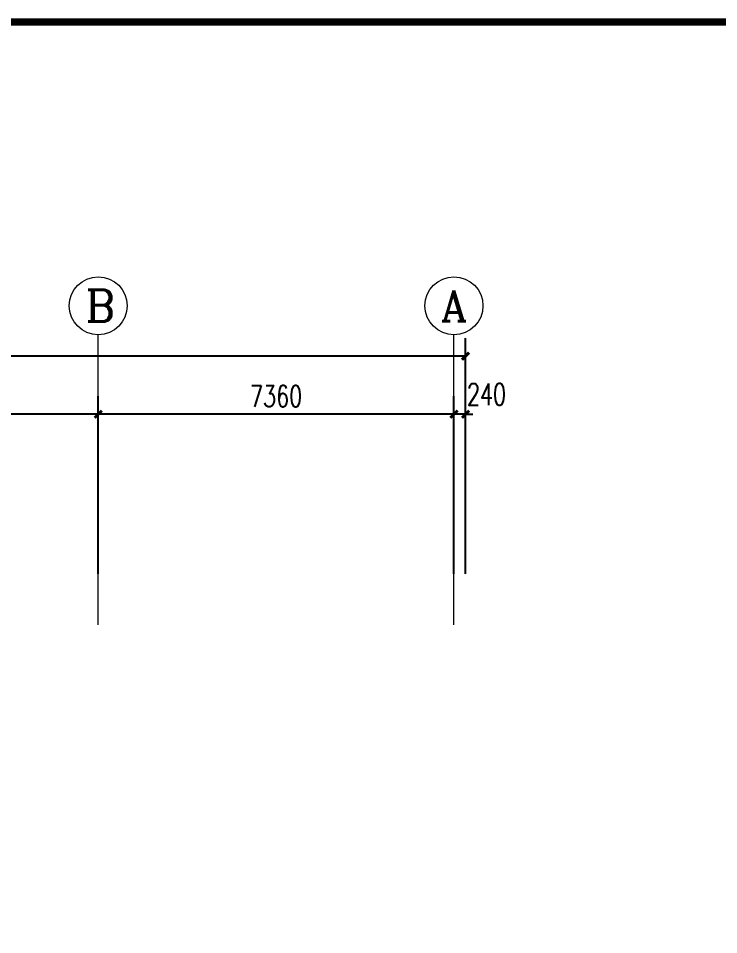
# Model space of a CAD drawing. Header units: inches. Extents: x -3272461 to -2504170, y 403793 to 1071042.
# Drawn here: x -2969684 to -2955193, y 826750 to 845706 of the extents above; entities that cross this region are included whole.
import ezdxf

# ---------------------------------------------------------------- set-up
doc = ezdxf.new("R2010")
doc.units = ezdxf.units.IN
doc.header["$LTSCALE"] = 1000
doc.header["$MEASUREMENT"] = 0
doc.layers.get('0').update_dxf_attribs({"lineweight": 18})
doc.layers.add('AXIS', color=30, linetype='Continuous', lineweight=18)
doc.layers.add('PUB_TITLE', color=153, linetype='Continuous', lineweight=18)
doc.styles.add('_TCH_AXIS', font='complex.shx', dxfattribs={"bigfont": 'gbcbig.shx'})
doc.styles.add('_TCH_DIM_T3', font='simplex.shx', dxfattribs={"width": 0.705882, "bigfont": 'gbcbig.shx'})
doc.dimstyles.new('_TCH_ARCH&&150', dxfattribs={"dimtxt": 446.25, "dimasz": 150, "dimexe": 375, "dimexo": 450, "dimgap": 150, "dimtad": 1, "dimdec": 0, "dimzin": 0, "dimdsep": 46, "dimtxsty": '_TCH_DIM_T3', "dimblk": 'ARCHTICK', "dimcen": 0.09, "dimdle": 300, "dimclrt": 7, "dimazin": 2, "dimtfac": 1, "dimtdec": 0, "dimtix": 1, "dimtmove": 2, "dimatfit": 3, "dimfxl": 1, "dimtolj": 1, "dimarcsym": 0})

# ---------------------------------------------------------------- blocks, each defined once
blk = doc.blocks.new('_ArchTick_0')
at = {"color": 0, "linetype": 'ByBlock'}
blk.add_lwpolyline([(-0.5, -0.5, 0.4, 0.4, 0), (0.5, 0.5, 0.4, 0.4, 0)], format="xyseb", dxfattribs=at)
blk = doc.blocks.new('*X78')
at = {"layer": 'AXIS', "color": 0, "lineweight": -2}
for p, q in [((-3012431, 834667), (-3012431, 839092)), ((-2960431, 834667), (-2960431, 839092)), ((-2960431, 838717), (-3012431, 838717))]:
    blk.add_line(p, q, dxfattribs=at)
at = {"layer": 'AXIS', "color": 0, "lineweight": -2, "xscale": 150, "yscale": 150, "zscale": 150, "rotation": 180}
blk.add_blockref('_ArchTick_0', (-3012431, 838717), dxfattribs=at)
at = {"layer": 'AXIS', "color": 0, "lineweight": -2, "xscale": 150, "yscale": 150, "zscale": 150}
blk.add_blockref('_ArchTick_0', (-2960431, 838717), dxfattribs=at)
at = {"layer": 'AXIS', "color": 7, "insert": (-2986431, 839090), "char_height": 446.2, "width": 2070, "attachment_point": 5, "style": '_TCH_DIM_T3'}
blk.add_mtext('52000', dxfattribs=at)
blk = doc.blocks.new('_ARCHTICK')
at = {"color": 0, "linetype": 'ByBlock', "const_width": 0.4}
blk.add_lwpolyline([(-0.5, -0.5), (0.5, 0.5)], dxfattribs=at)
blk = doc.blocks.new('*X79')
at = {"layer": 'AXIS', "color": 0, "lineweight": -2}
for p, q in [((-2960671, 834217), (-2960671, 837892)), ((-2960431, 834217), (-2960431, 837892)), ((-2960671, 837517), (-2960821, 837517)), ((-2960431, 837517), (-2960671, 837517)), ((-2960431, 837517), (-2960281, 837517))]:
    blk.add_line(p, q, dxfattribs=at)
at = {"layer": 'AXIS', "color": 0, "lineweight": -2, "xscale": 150, "yscale": 150, "zscale": 150}
blk.add_blockref('_ArchTick_0', (-2960671, 837517), dxfattribs=at)
at = {"layer": 'AXIS', "color": 0, "lineweight": -2, "xscale": 150, "yscale": 150, "zscale": 150, "rotation": 180}
blk.add_blockref('_ArchTick_0', (-2960431, 837517), dxfattribs=at)
at = {"layer": 'AXIS', "color": 7, "insert": (-2959997, 837929), "char_height": 446.2, "width": 1215, "attachment_point": 5, "style": '_TCH_DIM_T3'}
blk.add_mtext('240', dxfattribs=at)
blk = doc.blocks.new('*X80')
at = {"layer": 'AXIS', "color": 0, "lineweight": -2}
for p, q in [((-2968031, 834217), (-2968031, 837892)), ((-2960671, 834217), (-2960671, 837892)), ((-2960671, 837517), (-2968031, 837517))]:
    blk.add_line(p, q, dxfattribs=at)
at = {"layer": 'AXIS', "color": 0, "lineweight": -2, "xscale": 150, "yscale": 150, "zscale": 150, "rotation": 180}
blk.add_blockref('_ArchTick_0', (-2968031, 837517), dxfattribs=at)
at = {"layer": 'AXIS', "color": 0, "lineweight": -2, "xscale": 150, "yscale": 150, "zscale": 150}
blk.add_blockref('_ArchTick_0', (-2960671, 837517), dxfattribs=at)
at = {"layer": 'AXIS', "color": 7, "insert": (-2964351, 837890), "char_height": 446.2, "width": 1620, "attachment_point": 5, "style": '_TCH_DIM_T3'}
blk.add_mtext('7360', dxfattribs=at)
blk = doc.blocks.new('*X81')
at = {"layer": 'AXIS', "color": 0, "lineweight": -2}
for p, q in [((-2975391, 834217), (-2975391, 837892)), ((-2968031, 834217), (-2968031, 837892)), ((-2968031, 837517), (-2975391, 837517))]:
    blk.add_line(p, q, dxfattribs=at)
at = {"layer": 'AXIS', "color": 0, "lineweight": -2, "xscale": 150, "yscale": 150, "zscale": 150, "rotation": 180}
blk.add_blockref('_ArchTick_0', (-2975391, 837517), dxfattribs=at)
at = {"layer": 'AXIS', "color": 0, "lineweight": -2, "xscale": 150, "yscale": 150, "zscale": 150}
blk.add_blockref('_ArchTick_0', (-2968031, 837517), dxfattribs=at)
at = {"layer": 'AXIS', "color": 7, "insert": (-2971711, 837890), "char_height": 446.2, "width": 1620, "attachment_point": 5, "style": '_TCH_DIM_T3'}
blk.add_mtext('7360', dxfattribs=at)

msp = doc.modelspace()

# ---------------------------------------------------------------- linework, layer by layer
at = {"layer": 'AXIS'}
for p, q in [((-2968030.9, 833159.6), (-2968030.9, 839159.6)), ((-2960670.3, 833159.6), (-2960670.3, 839159.6))]:
    msp.add_line(p, q, dxfattribs=at)
for centre in [(-2968030.9, 839759.6), (-2960670.3, 839759.6)]:
    msp.add_circle(centre, 600, dxfattribs=at)
at = {"layer": 'PUB_TITLE'}
msp.add_lwpolyline([(-2942202.2, 785630.6, 150, 150, 0), (-2942202.2, 845630.6, 150, 150, 0), (-3026052.2, 845630.6, 150, 150, 0), (-3026052.2, 785630.6, 150, 150, 0)], format="xyseb", close=True, dxfattribs=at)

# ---------------------------------------------------------------- texts
at = {"layer": 'AXIS', "color": 7, "style": '_TCH_AXIS'}
for s, height, p in [('B', 652.9, (-2968295.2, 839433.1)), ('A', 637.8, (-2960943.6, 839440.7))]:
    msp.add_text(s, height=height, dxfattribs=at).set_placement(p)

# ---------------------------------------------------------------- dimensions: what is measured, and where the dimension line sits
at = {"layer": 'AXIS'}
for base, p1, p2, picture, middle in [((-3012430.9, 838716.5), (-2960430.9, 834216.5), (-3012430.9, 834216.5), '*X78', (-2986430.9, 839089.7)), ((-2975390.9, 837516.5), (-2968030.9, 833766.5), (-2975390.9, 833766.5), '*X81', (-2971710.9, 837889.7)), ((-2968030.9, 837516.5), (-2960670.9, 833766.5), (-2968030.9, 833766.5), '*X80', (-2964350.9, 837889.7))]:
    dim = msp.add_linear_dim(base=base, p1=p1, p2=p2, angle=180, dimstyle='_TCH_ARCH&&150', override={"dimsah": 1, "dimtzin": 0}, dxfattribs=at)
    dim.commit()
    dim.dimension.update_dxf_attribs({"geometry": picture, "text_midpoint": middle})
dim = msp.add_linear_dim(base=(-2960670.9, 837516.5), p1=(-2960430.9, 833766.5), p2=(-2960670.9, 833766.5), angle=180, dimstyle='_TCH_ARCH&&150', override={"dimsah": 1, "dimtzin": 0}, dxfattribs=at)
dim.commit()
dim.dimension.update_dxf_attribs({"geometry": '*X79', "text_midpoint": (-2959997.4, 837929), "dimtype": 160})

doc.saveas('drawing.dxf')
